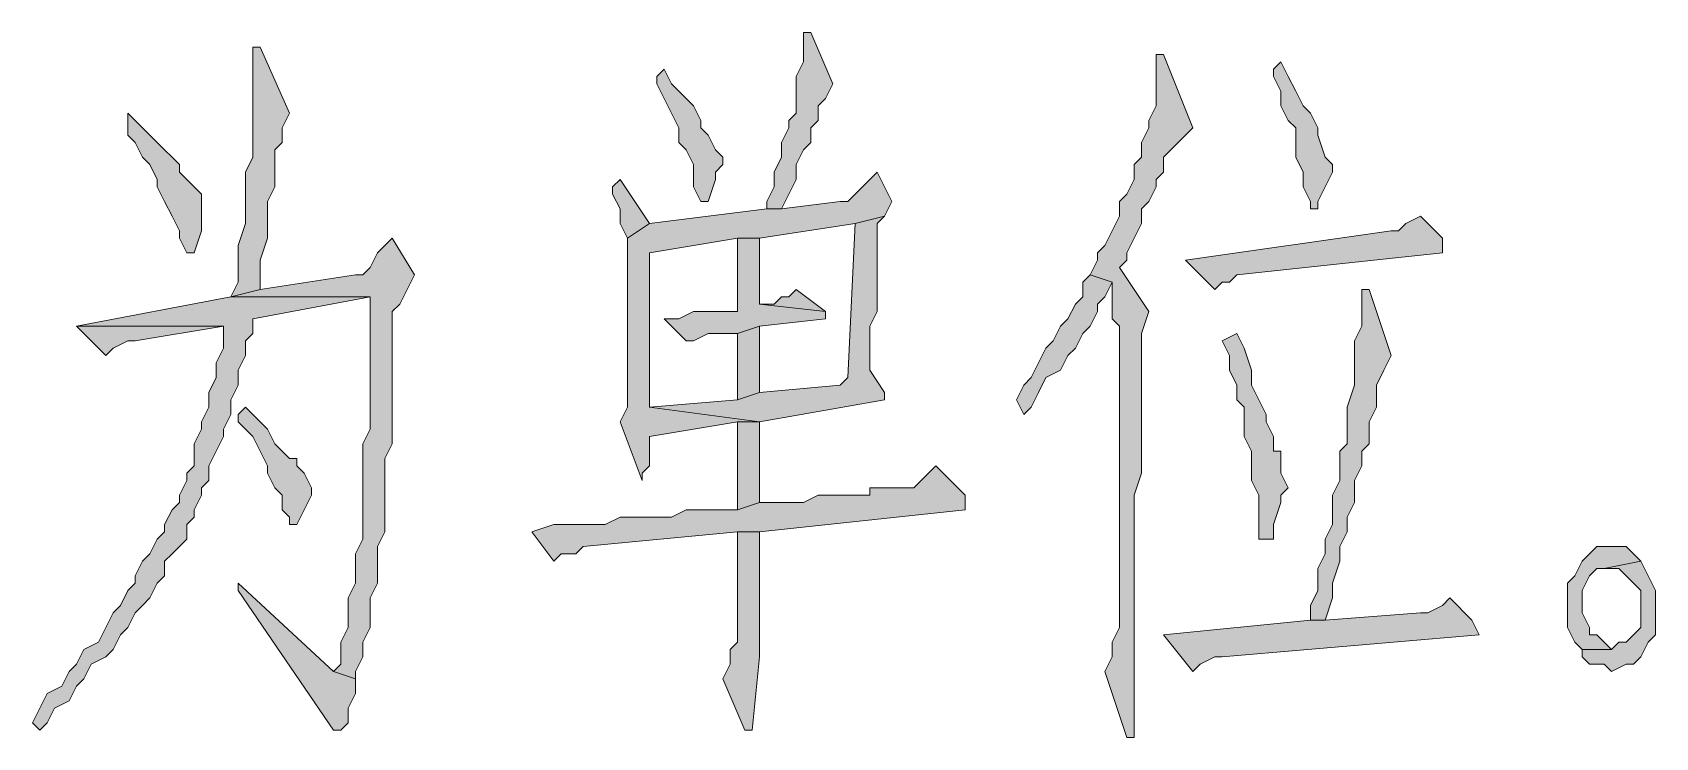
# Model space of a CAD drawing. Header units: millimetres. Extents: x 24 to 410, y 10 to 282.
# Drawn here: x 306.75 to 316.1, y 86.02 to 90.09 of the extents above; entities that cross this region are included whole.
import ezdxf

# ---------------------------------------------------------------- set-up
doc = ezdxf.new("R2010")
doc.units = ezdxf.units.MM

msp = doc.modelspace()

# ---------------------------------------------------------------- hatches: boundary and pattern name
h = msp.add_hatch(color=7)
h.dxf.hatch_style = 2
h.paths.add_polyline_path([(311.234667, 90.085333), (311.192333, 90.085333), (311.192333, 90.000667), (311.192333, 89.916), (311.15, 89.831333), (311.15, 89.619667), (311.107667, 89.577333), (311.107667, 89.535), (311.065333, 89.450333), (311.065333, 89.365667), (311.023, 89.281), (311.023, 89.196333), (310.980667, 89.111667), (310.980667, 89.069333), (311.065333, 89.069333), (311.107667, 89.154), (311.15, 89.238667), (311.15, 89.323333), (311.192333, 89.408), (311.234667, 89.450333), (311.234667, 89.535), (311.277, 89.577333), (311.277, 89.662), (311.319333, 89.704333), (311.361667, 89.789)])
h = msp.add_hatch(color=7)
h.dxf.hatch_style = 2
h.paths.add_polyline_path([(308.059667, 90.000667), (308.017333, 90.000667), (308.017333, 89.916), (308.017333, 89.365667), (307.975, 89.281), (307.975, 88.984667), (307.932667, 88.857667), (307.932667, 88.646), (307.890333, 88.561333), (308.059667, 88.603667), (308.059667, 88.773), (308.102, 88.9), (308.102, 89.111667), (308.144333, 89.196333), (308.144333, 89.408), (308.186667, 89.450333), (308.186667, 89.535), (308.229, 89.619667)])
h = msp.add_hatch(color=7)
h.dxf.hatch_style = 2
h.paths.add_polyline_path([(313.266667, 89.958333), (313.224333, 89.958333), (313.224333, 89.916), (313.224333, 89.662), (313.182, 89.577333), (313.182, 89.535), (313.139667, 89.450333), (313.139667, 89.365667), (313.097333, 89.323333), (313.097333, 89.238667), (313.055, 89.154), (313.012667, 89.111667), (313.012667, 89.027), (312.970333, 88.942333), (312.928, 88.857667), (312.885667, 88.815333), (312.885667, 88.773), (312.843333, 88.688333), (312.970333, 88.646), (312.970333, 88.434333), (313.012667, 88.392), (313.012667, 88.349667), (313.012667, 86.656333), (312.970333, 86.571667), (312.970333, 86.487), (312.928, 86.402333), (313.055, 86.021333), (313.097333, 86.021333), (313.097333, 86.571667), (313.097333, 87.418333), (313.139667, 87.545333), (313.139667, 88.349667), (313.182, 88.476667), (313.012667, 88.730667), (313.055, 88.773), (313.055, 88.815333), (313.097333, 88.9), (313.139667, 88.984667), (313.139667, 89.069333), (313.182, 89.111667), (313.224333, 89.196333), (313.224333, 89.238667), (313.266667, 89.281), (313.266667, 89.365667), (313.309, 89.408), (313.351333, 89.450333), (313.436, 89.535)])
h = msp.add_hatch(color=7)
h.dxf.hatch_style = 2
h.paths.add_polyline_path([(313.944, 89.916), (313.901667, 89.873667), (313.901667, 89.831333), (313.944, 89.746667), (313.944, 89.662), (313.986333, 89.577333), (314.028667, 89.535), (314.028667, 89.365667), (314.071, 89.281), (314.071, 89.196333), (314.113333, 89.111667), (314.113333, 89.069333), (314.155667, 89.069333), (314.155667, 89.111667), (314.198, 89.196333), (314.240333, 89.281), (314.240333, 89.323333), (314.198, 89.365667), (314.155667, 89.492667), (314.155667, 89.535), (314.113333, 89.619667), (314.071, 89.662), (314.028667, 89.746667), (313.986333, 89.831333)])
h = msp.add_hatch(color=7)
h.dxf.hatch_style = 2
h.paths.add_polyline_path([(310.388, 89.873667), (310.345667, 89.831333), (310.345667, 89.789), (310.388, 89.704333), (310.430333, 89.619667), (310.472667, 89.535), (310.472667, 89.450333), (310.515, 89.408), (310.557333, 89.323333), (310.557333, 89.196333), (310.599667, 89.111667), (310.642, 89.111667), (310.684333, 89.238667), (310.684333, 89.281), (310.726667, 89.323333), (310.726667, 89.365667), (310.684333, 89.408), (310.642, 89.492667), (310.599667, 89.535), (310.599667, 89.577333), (310.557333, 89.662), (310.515, 89.704333), (310.430333, 89.789)])
h = msp.add_hatch(color=7)
h.dxf.hatch_style = 2
h.paths.add_polyline_path([(307.297667, 89.619667), (307.297667, 89.492667), (307.34, 89.450333), (307.382333, 89.365667), (307.424667, 89.323333), (307.467, 89.238667), (307.467, 89.196333), (307.509333, 89.111667), (307.551667, 89.027), (307.594, 88.942333), (307.594, 88.9), (307.636333, 88.815333), (307.678667, 88.815333), (307.721, 88.942333), (307.721, 89.154), (307.678667, 89.196333), (307.636333, 89.238667), (307.594, 89.281), (307.594, 89.323333), (307.551667, 89.365667), (307.509333, 89.408), (307.467, 89.450333), (307.382333, 89.535)])
h = msp.add_hatch(color=7)
h.dxf.hatch_style = 2
h.paths.add_polyline_path([(311.615667, 89.281), (311.531, 89.196333), (311.488667, 89.154), (311.446333, 89.111667), (311.404, 89.111667), (311.065333, 89.069333), (310.980667, 89.069333), (310.303333, 88.984667), (310.176333, 88.9), (310.176333, 87.926333), (310.134, 87.841667), (310.261, 87.503), (310.261, 87.545333), (310.303333, 87.587667), (310.303333, 87.757), (310.811333, 87.841667), (310.938333, 87.841667), (310.303333, 87.926333), (310.303333, 88.815333), (310.811333, 88.9), (310.938333, 88.9), (311.488667, 88.984667), (311.658, 89.027), (311.700333, 89.111667)])
h = msp.add_hatch(color=7)
h.dxf.hatch_style = 2
h.paths.add_polyline_path([(310.134, 89.238667), (310.091667, 89.196333), (310.091667, 89.154), (310.134, 89.069333), (310.134, 88.984667), (310.176333, 88.9), (310.303333, 88.984667)])
h = msp.add_hatch(color=7)
h.dxf.hatch_style = 2
h.paths.add_polyline_path([(311.658, 89.027), (311.488667, 88.984667), (311.446333, 88.095667), (311.404, 88.053333), (310.938333, 88.011), (310.811333, 87.968667), (310.303333, 87.926333), (310.938333, 87.841667), (311.658, 87.968667), (311.658, 88.011), (311.573333, 88.138), (311.573333, 88.392), (311.615667, 88.476667), (311.615667, 88.984667)])
h = msp.add_hatch(color=7)
h.dxf.hatch_style = 2
h.paths.add_polyline_path([(314.748333, 89.027), (314.663667, 88.984667), (314.621333, 88.942333), (314.579, 88.942333), (313.393667, 88.773), (313.563, 88.603667), (313.605333, 88.646), (313.647667, 88.646), (313.69, 88.688333), (314.875333, 88.815333), (314.875333, 88.9)])
h = msp.add_hatch(color=7)
h.dxf.hatch_style = 2
h.paths.add_polyline_path([(308.821667, 88.9), (308.737, 88.815333), (308.694667, 88.730667), (308.652333, 88.688333), (308.61, 88.688333), (308.059667, 88.603667), (307.890333, 88.561333), (308.694667, 88.561333), (308.694667, 88.476667), (308.694667, 87.799333), (308.652333, 87.714667), (308.652333, 87.206667), (308.652333, 87.164333), (308.61, 87.079667), (308.61, 86.910333), (308.567667, 86.825667), (308.567667, 86.656333), (308.525333, 86.571667), (308.525333, 86.444667), (308.483, 86.402333), (308.61, 86.36), (308.61, 86.402333), (308.652333, 86.487), (308.652333, 86.571667), (308.694667, 86.656333), (308.694667, 86.825667), (308.737, 86.910333), (308.737, 87.122), (308.779333, 87.206667), (308.779333, 87.63), (308.821667, 87.714667), (308.821667, 88.476667), (308.864, 88.519), (308.906333, 88.603667), (308.948667, 88.688333)])
h = msp.add_hatch(color=7)
h.dxf.hatch_style = 2
h.paths.add_polyline_path([(310.938333, 88.9), (310.811333, 88.9), (310.811333, 88.773), (310.811333, 88.476667), (310.726667, 88.476667), (310.557333, 88.476667), (310.472667, 88.434333), (310.388, 88.434333), (310.515, 88.307333), (310.557333, 88.307333), (310.642, 88.349667), (310.811333, 88.349667), (310.938333, 88.392), (311.319333, 88.434333), (311.319333, 88.476667), (310.938333, 88.519)])
h = msp.add_hatch(color=7)
h.dxf.hatch_style = 2
h.paths.add_polyline_path([(311.15, 88.603667), (311.107667, 88.561333), (311.065333, 88.561333), (311.023, 88.519), (310.938333, 88.519), (311.319333, 88.476667)])
h = msp.add_hatch(color=7)
h.dxf.hatch_style = 2
h.paths.add_polyline_path([(312.843333, 88.688333), (312.801, 88.646), (312.801, 88.561333), (312.758667, 88.519), (312.716333, 88.434333), (312.674, 88.392), (312.631667, 88.307333), (312.589333, 88.265), (312.547, 88.180333), (312.504667, 88.095667), (312.462333, 88.053333), (312.42, 87.968667), (312.462333, 87.884), (312.504667, 87.926333), (312.547, 88.011), (312.589333, 88.095667), (312.674, 88.138), (312.716333, 88.222667), (312.758667, 88.265), (312.801, 88.349667), (312.843333, 88.392), (312.885667, 88.476667), (312.885667, 88.519), (312.928, 88.561333), (312.970333, 88.646)])
h = msp.add_hatch(color=7)
h.dxf.hatch_style = 2
h.paths.add_polyline_path([(314.452, 88.603667), (314.409667, 88.603667), (314.409667, 88.519), (314.409667, 88.392), (314.367333, 88.307333), (314.367333, 88.053333), (314.325, 87.926333), (314.325, 87.714667), (314.282667, 87.672333), (314.282667, 87.503), (314.240333, 87.418333), (314.240333, 87.249), (314.198, 87.164333), (314.198, 87.079667), (314.155667, 86.995), (314.155667, 86.868), (314.113333, 86.783333), (314.113333, 86.698667), (314.198, 86.698667), (314.240333, 86.825667), (314.240333, 86.910333), (314.282667, 87.037333), (314.282667, 87.122), (314.325, 87.206667), (314.325, 87.291333), (314.367333, 87.376), (314.367333, 87.503), (314.409667, 87.587667), (314.409667, 87.672333), (314.452, 87.714667), (314.452, 87.841667), (314.494333, 87.926333), (314.494333, 88.053333), (314.536667, 88.138), (314.579, 88.222667)])
h = msp.add_hatch(color=7)
h.dxf.hatch_style = 2
h.paths.add_polyline_path([(307.890333, 88.561333), (307.001333, 88.392), (307.848, 88.392), (307.848, 88.349667), (307.848, 88.265), (307.805667, 88.180333), (307.805667, 88.095667), (307.763333, 88.011), (307.763333, 87.926333), (307.721, 87.841667), (307.721, 87.799333), (307.678667, 87.714667), (307.678667, 87.587667), (307.636333, 87.545333), (307.636333, 87.503), (307.594, 87.418333), (307.594, 87.376), (307.551667, 87.333667), (307.509333, 87.249), (307.509333, 87.206667), (307.467, 87.164333), (307.424667, 87.079667), (307.382333, 87.037333), (307.34, 86.952667), (307.34, 86.910333), (307.297667, 86.868), (307.255333, 86.783333), (307.213, 86.741), (307.170667, 86.656333), (307.128333, 86.571667), (307.043667, 86.529333), (307.001333, 86.444667), (306.959, 86.402333), (306.916667, 86.317667), (306.832, 86.275333), (306.789667, 86.190667), (306.747333, 86.106), (306.789667, 86.063667), (306.832, 86.106), (306.874333, 86.190667), (306.959, 86.233), (307.001333, 86.317667), (307.043667, 86.36), (307.086, 86.444667), (307.170667, 86.487), (307.213, 86.529333), (307.255333, 86.614), (307.297667, 86.656333), (307.34, 86.741), (307.382333, 86.783333), (307.424667, 86.825667), (307.467, 86.910333), (307.509333, 86.952667), (307.509333, 87.037333), (307.551667, 87.079667), (307.594, 87.122), (307.636333, 87.164333), (307.636333, 87.249), (307.678667, 87.291333), (307.678667, 87.333667), (307.721, 87.418333), (307.721, 87.460667), (307.763333, 87.503), (307.763333, 87.587667), (307.805667, 87.672333), (307.848, 87.757), (307.848, 87.799333), (307.890333, 87.884), (307.890333, 87.968667), (307.932667, 88.053333), (307.932667, 88.138), (307.975, 88.222667), (307.975, 88.307333), (308.017333, 88.349667), (308.017333, 88.434333), (308.694667, 88.561333)])
h = msp.add_hatch(color=7)
h.dxf.hatch_style = 2
h.paths.add_polyline_path([(307.001333, 88.392), (307.170667, 88.222667), (307.213, 88.265), (307.297667, 88.307333), (307.34, 88.307333), (307.848, 88.392)])
h = msp.add_hatch(color=7)
h.dxf.hatch_style = 2
h.paths.add_polyline_path([(310.938333, 88.392), (310.811333, 88.349667), (310.811333, 87.968667), (310.938333, 88.011)])
h = msp.add_hatch(color=7)
h.dxf.hatch_style = 2
h.paths.add_polyline_path([(313.69, 88.349667), (313.605333, 88.307333), (313.647667, 88.222667), (313.647667, 88.138), (313.69, 88.053333), (313.69, 87.968667), (313.732333, 87.926333), (313.732333, 87.757), (313.774667, 87.672333), (313.774667, 87.503), (313.817, 87.418333), (313.817, 87.164333), (313.901667, 87.164333), (313.901667, 87.249), (313.944, 87.376), (313.944, 87.418333), (313.986333, 87.460667), (313.944, 87.545333), (313.944, 87.672333), (313.901667, 87.672333), (313.901667, 87.714667), (313.901667, 87.757), (313.859333, 87.841667), (313.859333, 87.884), (313.817, 87.968667), (313.774667, 88.053333), (313.774667, 88.138), (313.732333, 88.265)])
h = msp.add_hatch(color=7)
h.dxf.hatch_style = 2
h.paths.add_polyline_path([(307.975, 87.926333), (307.932667, 87.884), (307.932667, 87.841667), (308.017333, 87.757), (308.059667, 87.672333), (308.102, 87.587667), (308.102, 87.545333), (308.144333, 87.460667), (308.186667, 87.418333), (308.186667, 87.333667), (308.229, 87.291333), (308.229, 87.249), (308.271333, 87.249), (308.313667, 87.333667), (308.356, 87.418333), (308.356, 87.460667), (308.313667, 87.545333), (308.271333, 87.587667), (308.271333, 87.63), (308.229, 87.63), (308.186667, 87.672333), (308.144333, 87.714667), (308.102, 87.799333), (308.059667, 87.841667)])
h = msp.add_hatch(color=7)
h.dxf.hatch_style = 2
h.paths.add_polyline_path([(310.938333, 87.841667), (310.811333, 87.841667), (310.811333, 87.799333), (310.811333, 87.333667), (310.938333, 87.376)])
h = msp.add_hatch(color=7)
h.dxf.hatch_style = 2
h.paths.add_polyline_path([(311.954333, 87.587667), (311.912, 87.545333), (311.869667, 87.503), (311.827333, 87.460667), (311.573333, 87.460667), (311.573333, 87.418333), (311.277, 87.418333), (311.192333, 87.376), (311.15, 87.376), (311.065333, 87.376), (310.938333, 87.376), (310.811333, 87.333667), (310.515, 87.333667), (310.430333, 87.291333), (310.134, 87.291333), (310.049333, 87.249), (309.753, 87.249), (309.626, 87.206667), (309.753, 87.037333), (309.795333, 87.079667), (309.88, 87.079667), (309.922333, 87.122), (310.811333, 87.206667), (310.938333, 87.206667), (312.123667, 87.333667), (312.123667, 87.418333)])
h = msp.add_hatch(color=7)
h.dxf.hatch_style = 2
h.paths.add_polyline_path([(310.938333, 87.206667), (310.811333, 87.206667), (310.811333, 87.122), (310.811333, 86.571667), (310.769, 86.529333), (310.769, 86.444667), (310.726667, 86.36), (310.853667, 86.063667), (310.896, 86.063667), (310.938333, 86.487)])
h = msp.add_hatch(color=7)
h.dxf.hatch_style = 2
h.paths.add_polyline_path([(315.806667, 87.122), (315.764333, 87.122), (315.722, 87.079667), (315.679667, 87.037333), (315.637333, 86.952667), (315.595, 86.910333), (315.595, 86.656333), (315.637333, 86.571667), (315.679667, 86.529333), (315.849, 86.529333), (315.806667, 86.571667), (315.764333, 86.614), (315.722, 86.614), (315.722, 86.656333), (315.679667, 86.741), (315.679667, 86.868), (315.722, 86.952667), (315.764333, 86.995), (315.806667, 86.995), (316.018333, 87.037333), (315.976, 87.079667), (315.933667, 87.122)])
h = msp.add_hatch(color=7)
h.dxf.hatch_style = 2
h.paths.add_polyline_path([(316.018333, 87.037333), (315.806667, 86.995), (315.891333, 86.995), (315.933667, 86.952667), (315.976, 86.910333), (316.018333, 86.868), (316.018333, 86.656333), (315.976, 86.614), (315.933667, 86.571667), (315.891333, 86.571667), (315.849, 86.529333), (315.679667, 86.529333), (315.679667, 86.487), (315.722, 86.444667), (315.806667, 86.444667), (315.849, 86.402333), (315.933667, 86.444667), (315.976, 86.444667), (316.018333, 86.487), (316.060667, 86.571667), (316.103, 86.614), (316.103, 86.698667), (316.103, 86.868), (316.060667, 86.952667)])
h = msp.add_hatch(color=7)
h.dxf.hatch_style = 2
h.paths.add_polyline_path([(307.932667, 86.910333), (307.932667, 86.868), (308.483, 86.063667), (308.525333, 86.063667), (308.567667, 86.106), (308.567667, 86.190667), (308.61, 86.275333), (308.61, 86.36), (308.483, 86.402333)])
h = msp.add_hatch(color=7)
h.dxf.hatch_style = 2
h.paths.add_polyline_path([(314.917667, 86.825667), (314.875333, 86.783333), (314.790667, 86.741), (314.748333, 86.741), (314.198, 86.698667), (314.113333, 86.698667), (313.266667, 86.614), (313.436, 86.402333), (313.478333, 86.444667), (313.563, 86.487), (313.605333, 86.487), (315.087, 86.614), (315.044667, 86.698667)])

# ---------------------------------------------------------------- linework, layer by layer
at = {"color": 7, "lineweight": 0}
for points in [[(311.234667, 90.085333), (311.192333, 90.085333), (311.192333, 90.000667), (311.192333, 89.916), (311.15, 89.831333), (311.15, 89.619667), (311.107667, 89.577333), (311.107667, 89.535), (311.065333, 89.450333), (311.065333, 89.365667), (311.023, 89.281), (311.023, 89.196333), (310.980667, 89.111667), (310.980667, 89.069333), (311.065333, 89.069333), (311.107667, 89.154), (311.15, 89.238667), (311.15, 89.323333), (311.192333, 89.408), (311.234667, 89.450333), (311.234667, 89.535), (311.277, 89.577333), (311.277, 89.662), (311.319333, 89.704333), (311.361667, 89.789)], [(308.059667, 90.000667), (308.017333, 90.000667), (308.017333, 89.916), (308.017333, 89.365667), (307.975, 89.281), (307.975, 88.984667), (307.932667, 88.857667), (307.932667, 88.646), (307.890333, 88.561333), (308.059667, 88.603667), (308.059667, 88.773), (308.102, 88.9), (308.102, 89.111667), (308.144333, 89.196333), (308.144333, 89.408), (308.186667, 89.450333), (308.186667, 89.535), (308.229, 89.619667)], [(313.266667, 89.958333), (313.224333, 89.958333), (313.224333, 89.916), (313.224333, 89.662), (313.182, 89.577333), (313.182, 89.535), (313.139667, 89.450333), (313.139667, 89.365667), (313.097333, 89.323333), (313.097333, 89.238667), (313.055, 89.154), (313.012667, 89.111667), (313.012667, 89.027), (312.970333, 88.942333), (312.928, 88.857667), (312.885667, 88.815333), (312.885667, 88.773), (312.843333, 88.688333), (312.970333, 88.646), (312.970333, 88.434333), (313.012667, 88.392), (313.012667, 88.349667), (313.012667, 86.656333), (312.970333, 86.571667), (312.970333, 86.487), (312.928, 86.402333), (313.055, 86.021333), (313.097333, 86.021333), (313.097333, 86.571667), (313.097333, 87.418333), (313.139667, 87.545333), (313.139667, 88.349667), (313.182, 88.476667), (313.012667, 88.730667), (313.055, 88.773), (313.055, 88.815333), (313.097333, 88.9), (313.139667, 88.984667), (313.139667, 89.069333), (313.182, 89.111667), (313.224333, 89.196333), (313.224333, 89.238667), (313.266667, 89.281), (313.266667, 89.365667), (313.309, 89.408), (313.351333, 89.450333), (313.436, 89.535)], [(313.944, 89.916), (313.901667, 89.873667), (313.901667, 89.831333), (313.944, 89.746667), (313.944, 89.662), (313.986333, 89.577333), (314.028667, 89.535), (314.028667, 89.365667), (314.071, 89.281), (314.071, 89.196333), (314.113333, 89.111667), (314.113333, 89.069333), (314.155667, 89.069333), (314.155667, 89.111667), (314.198, 89.196333), (314.240333, 89.281), (314.240333, 89.323333), (314.198, 89.365667), (314.155667, 89.492667), (314.155667, 89.535), (314.113333, 89.619667), (314.071, 89.662), (314.028667, 89.746667), (313.986333, 89.831333)], [(310.388, 89.873667), (310.345667, 89.831333), (310.345667, 89.789), (310.388, 89.704333), (310.430333, 89.619667), (310.472667, 89.535), (310.472667, 89.450333), (310.515, 89.408), (310.557333, 89.323333), (310.557333, 89.196333), (310.599667, 89.111667), (310.642, 89.111667), (310.684333, 89.238667), (310.684333, 89.281), (310.726667, 89.323333), (310.726667, 89.365667), (310.684333, 89.408), (310.642, 89.492667), (310.599667, 89.535), (310.599667, 89.577333), (310.557333, 89.662), (310.515, 89.704333), (310.430333, 89.789)], [(307.297667, 89.619667), (307.297667, 89.492667), (307.34, 89.450333), (307.382333, 89.365667), (307.424667, 89.323333), (307.467, 89.238667), (307.467, 89.196333), (307.509333, 89.111667), (307.551667, 89.027), (307.594, 88.942333), (307.594, 88.9), (307.636333, 88.815333), (307.678667, 88.815333), (307.721, 88.942333), (307.721, 89.154), (307.678667, 89.196333), (307.636333, 89.238667), (307.594, 89.281), (307.594, 89.323333), (307.551667, 89.365667), (307.509333, 89.408), (307.467, 89.450333), (307.382333, 89.535)], [(311.615667, 89.281), (311.531, 89.196333), (311.488667, 89.154), (311.446333, 89.111667), (311.404, 89.111667), (311.065333, 89.069333), (310.980667, 89.069333), (310.303333, 88.984667), (310.176333, 88.9), (310.176333, 87.926333), (310.134, 87.841667), (310.261, 87.503), (310.261, 87.545333), (310.303333, 87.587667), (310.303333, 87.757), (310.811333, 87.841667), (310.938333, 87.841667), (310.303333, 87.926333), (310.303333, 88.815333), (310.811333, 88.9), (310.938333, 88.9), (311.488667, 88.984667), (311.658, 89.027), (311.700333, 89.111667)], [(310.134, 89.238667), (310.091667, 89.196333), (310.091667, 89.154), (310.134, 89.069333), (310.134, 88.984667), (310.176333, 88.9), (310.303333, 88.984667)], [(311.658, 89.027), (311.488667, 88.984667), (311.446333, 88.095667), (311.404, 88.053333), (310.938333, 88.011), (310.811333, 87.968667), (310.303333, 87.926333), (310.938333, 87.841667), (311.658, 87.968667), (311.658, 88.011), (311.573333, 88.138), (311.573333, 88.392), (311.615667, 88.476667), (311.615667, 88.984667)], [(314.748333, 89.027), (314.663667, 88.984667), (314.621333, 88.942333), (314.579, 88.942333), (313.393667, 88.773), (313.563, 88.603667), (313.605333, 88.646), (313.647667, 88.646), (313.69, 88.688333), (314.875333, 88.815333), (314.875333, 88.9)], [(308.821667, 88.9), (308.737, 88.815333), (308.694667, 88.730667), (308.652333, 88.688333), (308.61, 88.688333), (308.059667, 88.603667), (307.890333, 88.561333), (308.694667, 88.561333), (308.694667, 88.476667), (308.694667, 87.799333), (308.652333, 87.714667), (308.652333, 87.206667), (308.652333, 87.164333), (308.61, 87.079667), (308.61, 86.910333), (308.567667, 86.825667), (308.567667, 86.656333), (308.525333, 86.571667), (308.525333, 86.444667), (308.483, 86.402333), (308.61, 86.36), (308.61, 86.402333), (308.652333, 86.487), (308.652333, 86.571667), (308.694667, 86.656333), (308.694667, 86.825667), (308.737, 86.910333), (308.737, 87.122), (308.779333, 87.206667), (308.779333, 87.63), (308.821667, 87.714667), (308.821667, 88.476667), (308.864, 88.519), (308.906333, 88.603667), (308.948667, 88.688333)], [(310.938333, 88.9), (310.811333, 88.9), (310.811333, 88.773), (310.811333, 88.476667), (310.726667, 88.476667), (310.557333, 88.476667), (310.472667, 88.434333), (310.388, 88.434333), (310.515, 88.307333), (310.557333, 88.307333), (310.642, 88.349667), (310.811333, 88.349667), (310.938333, 88.392), (311.319333, 88.434333), (311.319333, 88.476667), (310.938333, 88.519)], [(311.15, 88.603667), (311.107667, 88.561333), (311.065333, 88.561333), (311.023, 88.519), (310.938333, 88.519), (311.319333, 88.476667)], [(312.843333, 88.688333), (312.801, 88.646), (312.801, 88.561333), (312.758667, 88.519), (312.716333, 88.434333), (312.674, 88.392), (312.631667, 88.307333), (312.589333, 88.265), (312.547, 88.180333), (312.504667, 88.095667), (312.462333, 88.053333), (312.42, 87.968667), (312.462333, 87.884), (312.504667, 87.926333), (312.547, 88.011), (312.589333, 88.095667), (312.674, 88.138), (312.716333, 88.222667), (312.758667, 88.265), (312.801, 88.349667), (312.843333, 88.392), (312.885667, 88.476667), (312.885667, 88.519), (312.928, 88.561333), (312.970333, 88.646)], [(314.452, 88.603667), (314.409667, 88.603667), (314.409667, 88.519), (314.409667, 88.392), (314.367333, 88.307333), (314.367333, 88.053333), (314.325, 87.926333), (314.325, 87.714667), (314.282667, 87.672333), (314.282667, 87.503), (314.240333, 87.418333), (314.240333, 87.249), (314.198, 87.164333), (314.198, 87.079667), (314.155667, 86.995), (314.155667, 86.868), (314.113333, 86.783333), (314.113333, 86.698667), (314.198, 86.698667), (314.240333, 86.825667), (314.240333, 86.910333), (314.282667, 87.037333), (314.282667, 87.122), (314.325, 87.206667), (314.325, 87.291333), (314.367333, 87.376), (314.367333, 87.503), (314.409667, 87.587667), (314.409667, 87.672333), (314.452, 87.714667), (314.452, 87.841667), (314.494333, 87.926333), (314.494333, 88.053333), (314.536667, 88.138), (314.579, 88.222667)], [(307.890333, 88.561333), (307.001333, 88.392), (307.848, 88.392), (307.848, 88.349667), (307.848, 88.265), (307.805667, 88.180333), (307.805667, 88.095667), (307.763333, 88.011), (307.763333, 87.926333), (307.721, 87.841667), (307.721, 87.799333), (307.678667, 87.714667), (307.678667, 87.587667), (307.636333, 87.545333), (307.636333, 87.503), (307.594, 87.418333), (307.594, 87.376), (307.551667, 87.333667), (307.509333, 87.249), (307.509333, 87.206667), (307.467, 87.164333), (307.424667, 87.079667), (307.382333, 87.037333), (307.34, 86.952667), (307.34, 86.910333), (307.297667, 86.868), (307.255333, 86.783333), (307.213, 86.741), (307.170667, 86.656333), (307.128333, 86.571667), (307.043667, 86.529333), (307.001333, 86.444667), (306.959, 86.402333), (306.916667, 86.317667), (306.832, 86.275333), (306.789667, 86.190667), (306.747333, 86.106), (306.789667, 86.063667), (306.832, 86.106), (306.874333, 86.190667), (306.959, 86.233), (307.001333, 86.317667), (307.043667, 86.36), (307.086, 86.444667), (307.170667, 86.487), (307.213, 86.529333), (307.255333, 86.614), (307.297667, 86.656333), (307.34, 86.741), (307.382333, 86.783333), (307.424667, 86.825667), (307.467, 86.910333), (307.509333, 86.952667), (307.509333, 87.037333), (307.551667, 87.079667), (307.594, 87.122), (307.636333, 87.164333), (307.636333, 87.249), (307.678667, 87.291333), (307.678667, 87.333667), (307.721, 87.418333), (307.721, 87.460667), (307.763333, 87.503), (307.763333, 87.587667), (307.805667, 87.672333), (307.848, 87.757), (307.848, 87.799333), (307.890333, 87.884), (307.890333, 87.968667), (307.932667, 88.053333), (307.932667, 88.138), (307.975, 88.222667), (307.975, 88.307333), (308.017333, 88.349667), (308.017333, 88.434333), (308.694667, 88.561333)], [(307.001333, 88.392), (307.170667, 88.222667), (307.213, 88.265), (307.297667, 88.307333), (307.34, 88.307333), (307.848, 88.392)], [(310.938333, 88.392), (310.811333, 88.349667), (310.811333, 87.968667), (310.938333, 88.011)], [(313.69, 88.349667), (313.605333, 88.307333), (313.647667, 88.222667), (313.647667, 88.138), (313.69, 88.053333), (313.69, 87.968667), (313.732333, 87.926333), (313.732333, 87.757), (313.774667, 87.672333), (313.774667, 87.503), (313.817, 87.418333), (313.817, 87.164333), (313.901667, 87.164333), (313.901667, 87.249), (313.944, 87.376), (313.944, 87.418333), (313.986333, 87.460667), (313.944, 87.545333), (313.944, 87.672333), (313.901667, 87.672333), (313.901667, 87.714667), (313.901667, 87.757), (313.859333, 87.841667), (313.859333, 87.884), (313.817, 87.968667), (313.774667, 88.053333), (313.774667, 88.138), (313.732333, 88.265)], [(307.975, 87.926333), (307.932667, 87.884), (307.932667, 87.841667), (308.017333, 87.757), (308.059667, 87.672333), (308.102, 87.587667), (308.102, 87.545333), (308.144333, 87.460667), (308.186667, 87.418333), (308.186667, 87.333667), (308.229, 87.291333), (308.229, 87.249), (308.271333, 87.249), (308.313667, 87.333667), (308.356, 87.418333), (308.356, 87.460667), (308.313667, 87.545333), (308.271333, 87.587667), (308.271333, 87.63), (308.229, 87.63), (308.186667, 87.672333), (308.144333, 87.714667), (308.102, 87.799333), (308.059667, 87.841667)], [(310.938333, 87.841667), (310.811333, 87.841667), (310.811333, 87.799333), (310.811333, 87.333667), (310.938333, 87.376)], [(311.954333, 87.587667), (311.912, 87.545333), (311.869667, 87.503), (311.827333, 87.460667), (311.573333, 87.460667), (311.573333, 87.418333), (311.277, 87.418333), (311.192333, 87.376), (311.15, 87.376), (311.065333, 87.376), (310.938333, 87.376), (310.811333, 87.333667), (310.515, 87.333667), (310.430333, 87.291333), (310.134, 87.291333), (310.049333, 87.249), (309.753, 87.249), (309.626, 87.206667), (309.753, 87.037333), (309.795333, 87.079667), (309.88, 87.079667), (309.922333, 87.122), (310.811333, 87.206667), (310.938333, 87.206667), (312.123667, 87.333667), (312.123667, 87.418333)], [(310.938333, 87.206667), (310.811333, 87.206667), (310.811333, 87.122), (310.811333, 86.571667), (310.769, 86.529333), (310.769, 86.444667), (310.726667, 86.36), (310.853667, 86.063667), (310.896, 86.063667), (310.938333, 86.487)], [(315.806667, 87.122), (315.764333, 87.122), (315.722, 87.079667), (315.679667, 87.037333), (315.637333, 86.952667), (315.595, 86.910333), (315.595, 86.656333), (315.637333, 86.571667), (315.679667, 86.529333), (315.849, 86.529333), (315.806667, 86.571667), (315.764333, 86.614), (315.722, 86.614), (315.722, 86.656333), (315.679667, 86.741), (315.679667, 86.868), (315.722, 86.952667), (315.764333, 86.995), (315.806667, 86.995), (316.018333, 87.037333), (315.976, 87.079667), (315.933667, 87.122)], [(316.018333, 87.037333), (315.806667, 86.995), (315.891333, 86.995), (315.933667, 86.952667), (315.976, 86.910333), (316.018333, 86.868), (316.018333, 86.656333), (315.976, 86.614), (315.933667, 86.571667), (315.891333, 86.571667), (315.849, 86.529333), (315.679667, 86.529333), (315.679667, 86.487), (315.722, 86.444667), (315.806667, 86.444667), (315.849, 86.402333), (315.933667, 86.444667), (315.976, 86.444667), (316.018333, 86.487), (316.060667, 86.571667), (316.103, 86.614), (316.103, 86.698667), (316.103, 86.868), (316.060667, 86.952667)], [(307.932667, 86.910333), (307.932667, 86.868), (308.483, 86.063667), (308.525333, 86.063667), (308.567667, 86.106), (308.567667, 86.190667), (308.61, 86.275333), (308.61, 86.36), (308.483, 86.402333)], [(314.917667, 86.825667), (314.875333, 86.783333), (314.790667, 86.741), (314.748333, 86.741), (314.198, 86.698667), (314.113333, 86.698667), (313.266667, 86.614), (313.436, 86.402333), (313.478333, 86.444667), (313.563, 86.487), (313.605333, 86.487), (315.087, 86.614), (315.044667, 86.698667)]]:
    msp.add_lwpolyline(points, close=True, dxfattribs=at)

doc.saveas('drawing.dxf')
